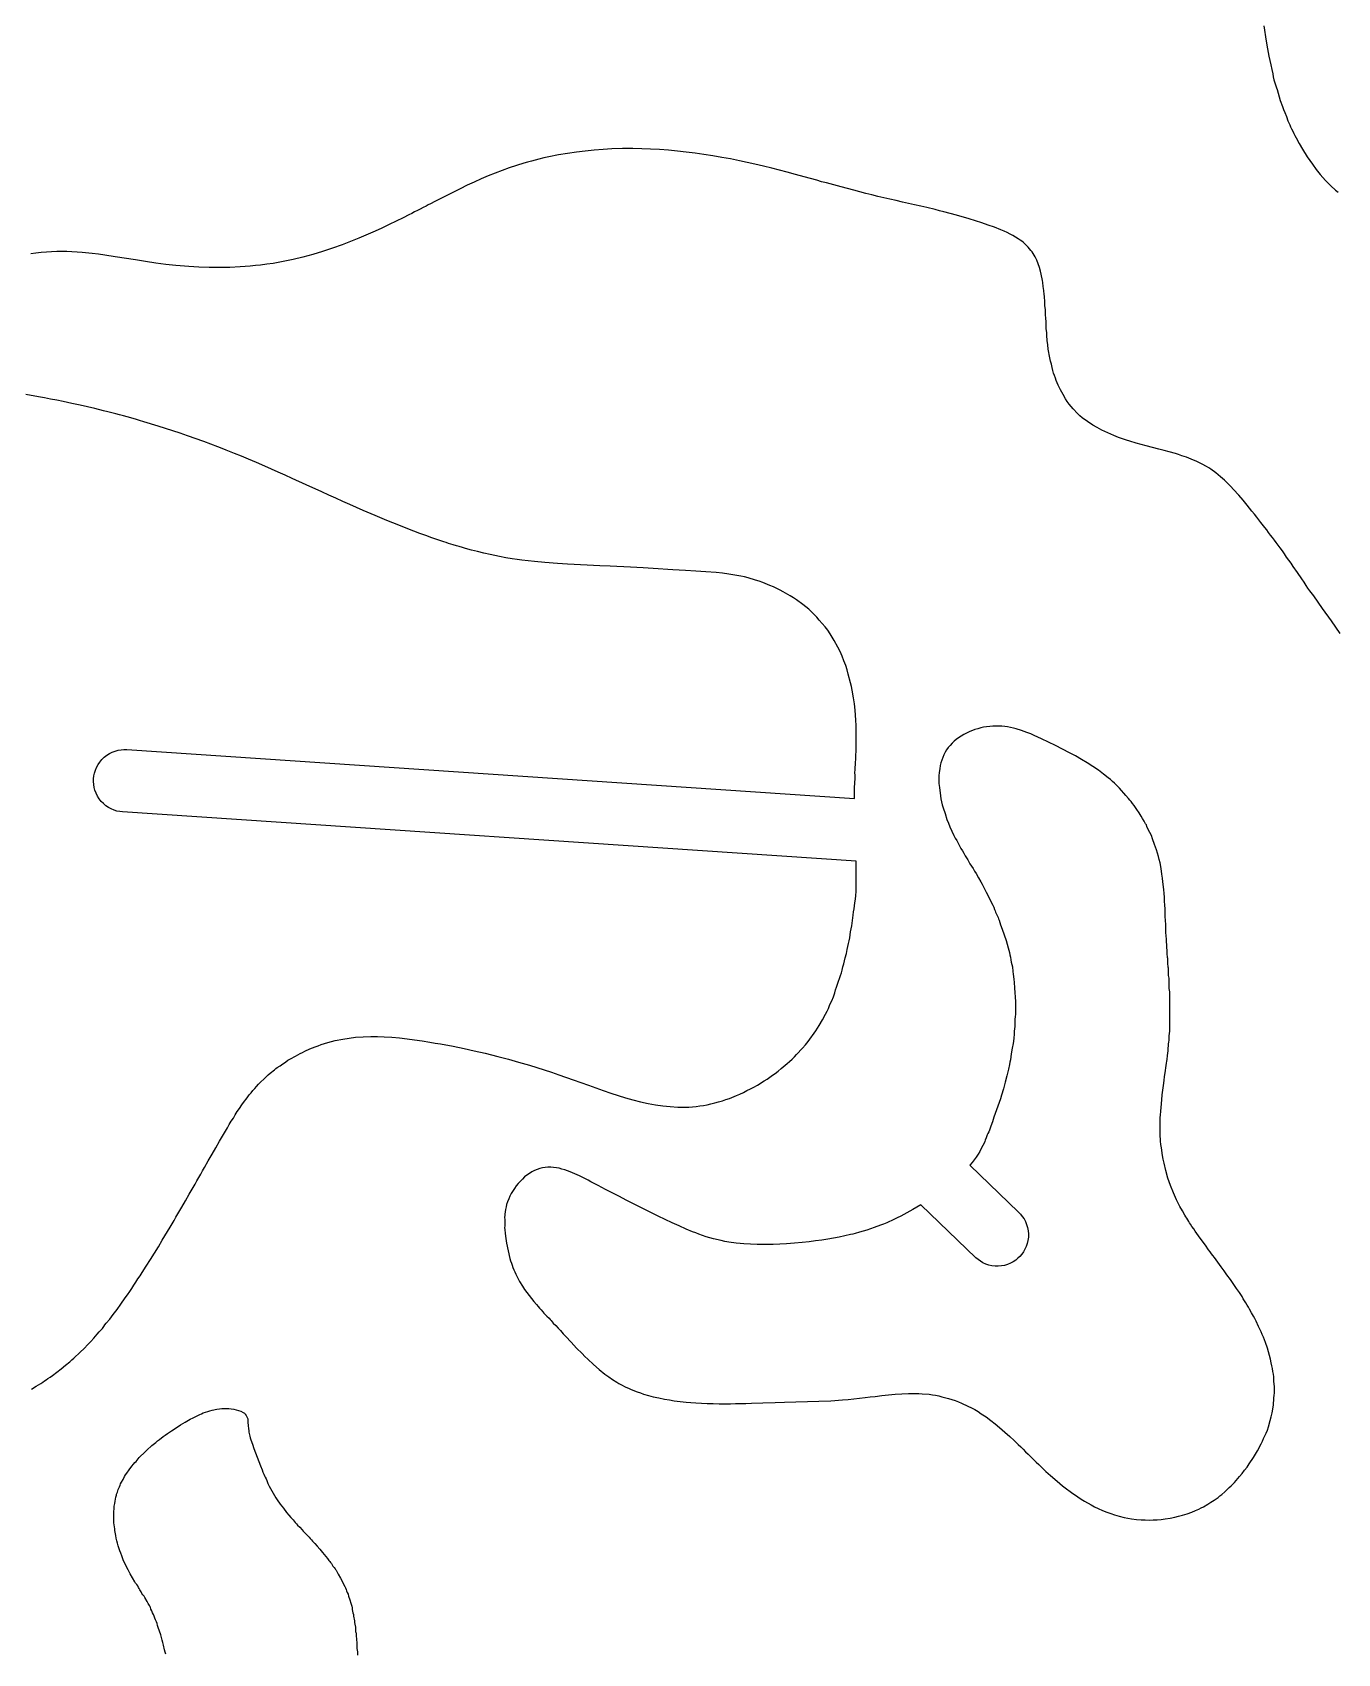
# Model space of a CAD drawing. Extents: x 0 to 1525, y 0 to 1525.
# Drawn here: x 420 to 625.7, y 287 to 542.6 of the extents above; entities that cross this region are included whole.
import ezdxf

# ---------------------------------------------------------------- set-up
doc = ezdxf.new("R2010")
doc.units = 0
doc.header["$MEASUREMENT"] = 0

msp = doc.modelspace()

# ---------------------------------------------------------------- linework, layer by layer
for points in [[(614.04, 543.57), (614.43, 541.17), (614.64, 539.98), (614.87, 538.8), (615.01, 538.11), (615.17, 537.42), (615.32, 536.73), (615.46, 536.05), (615.55, 535.56), (615.66, 535.07), (615.8, 534.58), (615.97, 534.12), (616.08, 533.84), (616.17, 533.55), (616.32, 532.97), (616.48, 532.39), (616.66, 531.82), (616.99, 530.88), (617.16, 530.4), (617.35, 529.94), (617.62, 529.3), (617.87, 528.64), (618.14, 528), (618.28, 527.68), (618.44, 527.37), (618.63, 527.01), (618.79, 526.64), (618.96, 526.28), (619.14, 525.92), (619.63, 525.04), (620.14, 524.16), (620.9, 522.94), (621.31, 522.35), (621.72, 521.76), (622.33, 520.95), (622.96, 520.17), (623.35, 519.7), (623.76, 519.23), (624.18, 518.78), (624.63, 518.36), (625.37, 517.69), (625.75, 517.36)], [(626.11, 447.81), (624.71, 449.79), (623.31, 451.75), (621.92, 453.71), (621.32, 454.54), (621.02, 454.95), (620.74, 455.38), (620.41, 455.89), (620.06, 456.39), (619.36, 457.39), (618.7, 458.38), (618.36, 458.86), (618.01, 459.34), (617.66, 459.84), (617.33, 460.34), (616.99, 460.84), (616.62, 461.31), (616.31, 461.71), (616.02, 462.12), (615.73, 462.53), (615.42, 462.92), (615.11, 463.31), (614.82, 463.71), (614.53, 464.12), (614.23, 464.51), (613.58, 465.31), (612.95, 466.13), (612.58, 466.6), (612.19, 467.07), (611.8, 467.54), (611.42, 468.01), (610.78, 468.81), (610.11, 469.58), (609.3, 470.51), (608.88, 470.97), (608.44, 471.4), (607.84, 471.95), (607.23, 472.49), (606.49, 473.1), (605.73, 473.69), (605.4, 473.91), (605.05, 474.11), (604.34, 474.49), (603.49, 474.91), (602.63, 475.29), (602.26, 475.44), (601.88, 475.57), (601.13, 475.83), (600.64, 476), (600.14, 476.15), (599.13, 476.43), (598.34, 476.65), (597.53, 476.85), (595.53, 477.38), (594.73, 477.59), (593.93, 477.82), (592.93, 478.12), (592.43, 478.28), (591.93, 478.45), (591.18, 478.72), (590.8, 478.86), (590.43, 479.02), (589.95, 479.23), (589.47, 479.42), (588.99, 479.63), (588.53, 479.86), (587.82, 480.25), (587.13, 480.66), (586.27, 481.22), (585.43, 481.82), (585.05, 482.13), (584.7, 482.48), (584.03, 483.19), (583.7, 483.56), (583.38, 483.95), (583.09, 484.35), (582.83, 484.78), (582.42, 485.49), (582.02, 486.2), (581.66, 486.93), (581.5, 487.31), (581.35, 487.69), (581.21, 488.07), (581.06, 488.45), (580.93, 488.84), (580.83, 489.24), (580.72, 489.74), (580.58, 490.24), (580.45, 490.73), (580.34, 491.23), (580.1, 492.61), (580, 493.3), (579.93, 494), (579.88, 494.8), (579.84, 495.19), (579.79, 495.58), (579.76, 495.83), (579.74, 496.08), (579.74, 496.59), (579.74, 497.09), (579.73, 497.34), (579.7, 497.58), (579.65, 497.99), (579.65, 498.39), (579.64, 498.8), (579.6, 499.2), (579.57, 499.45), (579.55, 499.71), (579.54, 500.23), (579.52, 500.74), (579.5, 501), (579.46, 501.26), (579.38, 501.87), (579.31, 502.5), (579.24, 503.12), (579.2, 503.42), (579.13, 503.73), (578.85, 504.92), (578.69, 505.51), (578.51, 506.09), (578.3, 506.65), (578.03, 507.19), (577.72, 507.69), (577.54, 507.94), (577.36, 508.17), (576.91, 508.69), (576.43, 509.18), (576.18, 509.41), (575.92, 509.62), (575.64, 509.82), (575.34, 510.01), (574.49, 510.52), (574.07, 510.76), (573.63, 510.99), (573.14, 511.22), (572.64, 511.44), (571.63, 511.83), (570.64, 512.19), (569.63, 512.54), (568.64, 512.86), (567.63, 513.17), (565.63, 513.74), (564.63, 514), (563.64, 514.27), (562.97, 514.45), (562.29, 514.62), (560.93, 514.93), (559.99, 515.16), (559.03, 515.38), (558.08, 515.59), (557.13, 515.81), (556.13, 516.04), (555.13, 516.26), (554.19, 516.48), (553.24, 516.7), (552.28, 516.94), (551.34, 517.18), (550.38, 517.41), (549.43, 517.66), (548.43, 517.93), (547.43, 518.19), (546.29, 518.51), (545.13, 518.82), (544.38, 519.02), (543.63, 519.24), (542.64, 519.52), (541.63, 519.78), (540.28, 520.15), (538.93, 520.52), (537.74, 520.83), (536.53, 521.13), (535.19, 521.47), (533.83, 521.8), (532.64, 522.07), (531.43, 522.32), (530.04, 522.6), (528.64, 522.86), (527.24, 523.1), (525.83, 523.33), (524.44, 523.52), (523.03, 523.7), (521.64, 523.85), (520.24, 523.99), (518.84, 524.09), (517.43, 524.16), (516.04, 524.22), (514.63, 524.24), (512.98, 524.23), (511.33, 524.18), (509.93, 524.11), (508.54, 524), (507.13, 523.86), (505.74, 523.69), (504.33, 523.48), (502.93, 523.24), (501.38, 522.94), (500.6, 522.77), (499.83, 522.58), (498.63, 522.27), (498.03, 522.11), (497.44, 521.94), (496.28, 521.58), (495.14, 521.2), (494.03, 520.81), (492.93, 520.38), (491.83, 519.92), (490.73, 519.45), (489.63, 518.95), (488.53, 518.45), (487.43, 517.92), (486.34, 517.37), (484.88, 516.65), (483.44, 515.9), (482.73, 515.55), (482.38, 515.37), (482.03, 515.18), (481.58, 514.94), (481.13, 514.71), (480.68, 514.49), (480.23, 514.25), (479.78, 514.01), (479.33, 513.79), (478.43, 513.34), (477.34, 512.79), (476.24, 512.26), (474.94, 511.65), (473.64, 511.05), (472.54, 510.57), (471.43, 510.11), (470.13, 509.59), (468.83, 509.08), (467.29, 508.53), (465.74, 508.02), (464.19, 507.55), (463.42, 507.33), (462.64, 507.13), (461.09, 506.75), (460.32, 506.58), (459.53, 506.43), (458.73, 506.29), (457.93, 506.15), (456.94, 506.01), (455.93, 505.88), (455.14, 505.79), (454.34, 505.71), (452.73, 505.59), (451.14, 505.52), (449.53, 505.48), (447.88, 505.49), (446.23, 505.54), (444.63, 505.63), (442.63, 505.8), (441.03, 505.97), (439.43, 506.18), (437.83, 506.42), (436.24, 506.68), (433.03, 507.2), (431.43, 507.44), (430.44, 507.58), (429.44, 507.71), (427.84, 507.87), (427.04, 507.93), (426.23, 507.97), (425.43, 508), (424.63, 508.01), (423.83, 508), (423.03, 507.97), (422.21, 507.92), (421.38, 507.85), (420.56, 507.77), (419.73, 507.66)], [(419.84, 328.68), (420.59, 329.13), (421.34, 329.58), (421.63, 329.76), (421.89, 329.97), (422.16, 330.17), (422.44, 330.36), (422.8, 330.59), (423.15, 330.85), (423.84, 331.37), (424.54, 331.9), (425.22, 332.46), (425.88, 333), (426.21, 333.28), (426.52, 333.57), (427.52, 334.5), (428.14, 335.1), (428.74, 335.71), (429.19, 336.2), (429.66, 336.69), (429.96, 337.01), (430.23, 337.36), (430.52, 337.7), (430.82, 338.02), (431.04, 338.26), (431.24, 338.53), (431.43, 338.8), (431.63, 339.06), (432.21, 339.72), (432.48, 340.06), (432.74, 340.42), (433.34, 341.25), (433.94, 342.08), (434.63, 343.07), (434.98, 343.57), (435.34, 344.05), (435.69, 344.55), (436, 345.05), (436.31, 345.56), (436.64, 346.06), (436.98, 346.55), (437.31, 347.06), (437.95, 348.07), (438.6, 349.09), (439.24, 350.12), (439.86, 351.13), (440.46, 352.15), (441.73, 354.23), (442.32, 355.27), (442.62, 355.79), (442.92, 356.31), (443.54, 357.34), (444.14, 358.38), (444.72, 359.43), (445.02, 359.95), (445.33, 360.47), (445.63, 360.99), (445.92, 361.51), (446.22, 362.04), (446.52, 362.56), (446.83, 363.08), (447.13, 363.6), (447.71, 364.66), (448.31, 365.7), (448.91, 366.74), (449.51, 367.79), (450.13, 368.83), (450.73, 369.87), (451.03, 370.39), (451.35, 370.9), (451.67, 371.41), (451.98, 371.93), (452.29, 372.45), (452.63, 372.94), (453.03, 373.51), (453.44, 374.07), (453.69, 374.41), (453.93, 374.75), (454.17, 375.09), (454.45, 375.41), (454.75, 375.73), (455.03, 376.07), (455.31, 376.41), (455.62, 376.73), (456.84, 377.91), (457.16, 378.2), (457.49, 378.48), (458.15, 379.03), (458.36, 379.2), (458.57, 379.36), (459.03, 379.66), (459.48, 379.95), (459.71, 380.1), (459.92, 380.27), (460.28, 380.53), (460.65, 380.75), (461.44, 381.16), (462.18, 381.57), (462.55, 381.77), (462.93, 381.95), (463.73, 382.3), (464.54, 382.63), (465.03, 382.82), (465.53, 382.99), (466.54, 383.3), (467.13, 383.47), (467.73, 383.62), (468.93, 383.87), (469.93, 384.03), (470.93, 384.15), (472.13, 384.24), (473.33, 384.27), (474.39, 384.26), (475.43, 384.22), (476.64, 384.15), (477.84, 384.04), (479.04, 383.9), (480.23, 383.74), (481.44, 383.57), (482.63, 383.38), (483.49, 383.24), (484.33, 383.09), (486.33, 382.72), (488.03, 382.38), (489.64, 382.02), (491.33, 381.63), (492.34, 381.39), (493.33, 381.14), (495.03, 380.69), (496.63, 380.23), (498.33, 379.74), (499.48, 379.38), (500.63, 379.01), (501.79, 378.64), (502.94, 378.25), (505.24, 377.44), (507.63, 376.58), (509.93, 375.76), (511.13, 375.35), (512.33, 374.97), (513.48, 374.62), (514.63, 374.29), (515.83, 373.99), (517.03, 373.72), (518.18, 373.5), (519.33, 373.33), (519.93, 373.26), (520.53, 373.21), (521.73, 373.14), (522.31, 373.13), (522.89, 373.13), (523.46, 373.15), (524.03, 373.19), (524.61, 373.24), (525.19, 373.32), (525.77, 373.4), (526.34, 373.51), (526.94, 373.64), (527.54, 373.79), (528.14, 373.95), (528.73, 374.13), (529.29, 374.32), (529.84, 374.52), (530.94, 374.95), (531.5, 375.19), (532.05, 375.46), (532.6, 375.74), (533.14, 376.01), (533.71, 376.3), (534.26, 376.61), (535.34, 377.27), (535.77, 377.56), (536.19, 377.86), (536.61, 378.17), (537.03, 378.46), (537.53, 378.82), (538, 379.2), (538.93, 379.99), (539.33, 380.33), (539.71, 380.68), (540.08, 381.05), (540.44, 381.42), (541.37, 382.42), (541.82, 382.93), (542.24, 383.48), (543.44, 385.14), (543.73, 385.57), (544.01, 386.01), (544.51, 386.91), (545.01, 387.79), (545.24, 388.24), (545.44, 388.7), (545.69, 389.31), (545.97, 389.91), (546.23, 390.52), (546.34, 390.83), (546.44, 391.15), (546.58, 391.61), (546.73, 392.06), (547.03, 392.97), (547.18, 393.42), (547.34, 393.86), (547.49, 394.3), (547.61, 394.75), (547.72, 395.23), (547.86, 395.72), (547.99, 396.2), (548.11, 396.69), (548.27, 397.35), (548.35, 397.67), (548.42, 398), (548.51, 398.46), (548.63, 398.91), (548.73, 399.36), (548.8, 399.81), (548.86, 400.29), (548.94, 400.76), (549.12, 401.7), (549.18, 402.12), (549.24, 402.56), (549.29, 402.99), (549.35, 403.42), (549.42, 403.9), (549.48, 404.38), (549.53, 404.86), (549.6, 405.34), (549.69, 405.93), (549.76, 406.52), (549.8, 407.12), (549.82, 407.72), (549.84, 409.81), (549.83, 410.85), (549.8, 411.89), (434.22, 419.67), (433.77, 419.72), (433.33, 419.81), (432.87, 419.95), (432.43, 420.14), (432, 420.37), (431.59, 420.65), (431.2, 420.98), (430.84, 421.34), (430.53, 421.74), (430.26, 422.17), (430.04, 422.61), (429.86, 423.08), (429.74, 423.54), (429.66, 424.01), (429.63, 424.46), (429.64, 424.91), (429.69, 425.36), (429.78, 425.8), (429.92, 426.26), (430.1, 426.7), (430.34, 427.13), (430.62, 427.54), (430.95, 427.93), (431.31, 428.29), (431.71, 428.6), (432.14, 428.87), (432.58, 429.09), (433.05, 429.27), (433.51, 429.39), (433.98, 429.47), (434.43, 429.5), (434.88, 429.49), (549.56, 421.77), (549.54, 422.37), (549.53, 422.97), (549.55, 423.57), (549.6, 424.17), (549.63, 424.46), (549.64, 424.75), (549.64, 425.35), (549.63, 425.94), (549.64, 426.24), (549.66, 426.53), (549.72, 427.32), (549.76, 428.12), (549.83, 429.71), (549.84, 430.41), (549.84, 431.11), (549.83, 432.51), (549.82, 433.31), (549.78, 434.11), (549.66, 435.7), (549.54, 436.69), (549.4, 437.68), (549.21, 438.86), (549.09, 439.45), (548.94, 440.03), (548.58, 441.39), (548.39, 442.06), (548.18, 442.73), (547.9, 443.47), (547.6, 444.21), (547.28, 444.94), (546.92, 445.66), (546.35, 446.7), (545.73, 447.73), (545.33, 448.3), (544.91, 448.85), (544.01, 449.92), (543.62, 450.37), (543.21, 450.8), (542.78, 451.22), (542.34, 451.63), (541.88, 452.02), (541.4, 452.39), (540.43, 453.1), (539.93, 453.44), (539.4, 453.76), (538.34, 454.37), (537.83, 454.65), (537.3, 454.91), (536.77, 455.16), (536.23, 455.39), (535.09, 455.84), (534.52, 456.04), (533.94, 456.22), (532.79, 456.56), (532.22, 456.71), (531.63, 456.83), (530.68, 457.01), (529.73, 457.17), (528.74, 457.31), (527.73, 457.41), (526.14, 457.53), (524.53, 457.64), (522.93, 457.74), (520.93, 457.86), (517.83, 458.05), (516.23, 458.14), (514.23, 458.24), (511.03, 458.4), (509.43, 458.48), (507.43, 458.57), (504.33, 458.73), (502.73, 458.83), (500.73, 458.98), (499.13, 459.13), (497.13, 459.36), (496.38, 459.47), (495.63, 459.59), (494.63, 459.75), (493.63, 459.93), (492.88, 460.07), (492.13, 460.24), (491.13, 460.47), (490.14, 460.7), (489.19, 460.96), (488.23, 461.21), (487.76, 461.34), (487.28, 461.49), (486.81, 461.63), (486.33, 461.77), (485.96, 461.88), (485.58, 462.01), (485.21, 462.13), (484.83, 462.25), (484.35, 462.39), (483.88, 462.56), (482.93, 462.89), (481.98, 463.23), (481.04, 463.58), (479.14, 464.29), (477.73, 464.85), (476.78, 465.23), (475.83, 465.62), (474.03, 466.38), (472.14, 467.19), (471.08, 467.66), (470.03, 468.13), (468.93, 468.62), (467.83, 469.12), (466.73, 469.62), (465.63, 470.11), (463.13, 471.26), (460.93, 472.25), (459.84, 472.74), (458.74, 473.23), (457.68, 473.7), (456.63, 474.17), (455.33, 474.73), (454.03, 475.28), (452.94, 475.74), (451.83, 476.19), (450.54, 476.71), (449.89, 476.97), (449.24, 477.21), (448.13, 477.63), (447.03, 478.05), (444.43, 478.98), (443.28, 479.37), (442.13, 479.75), (439.84, 480.49), (437.54, 481.19), (436.89, 481.38), (436.24, 481.57), (434.93, 481.94), (434.34, 482.11), (433.74, 482.26), (433.14, 482.41), (432.54, 482.57), (431.87, 482.75), (431.19, 482.92), (429.84, 483.25), (428.69, 483.53), (427.53, 483.78), (426.19, 484.08), (425.51, 484.23), (424.84, 484.37), (423.84, 484.57), (422.83, 484.76), (421.89, 484.94), (420.94, 485.12), (418.94, 485.47)], [(441.02, 286.88), (440.92, 287.24), (440.83, 287.6), (440.66, 288.32), (440.56, 288.72), (440.46, 289.13), (440.36, 289.53), (440.24, 289.93), (440.04, 290.53), (439.83, 291.12), (439.73, 291.41), (439.64, 291.71), (439.54, 292.01), (439.42, 292.3), (439.31, 292.58), (439.2, 292.88), (439.09, 293.16), (438.94, 293.44), (438.86, 293.58), (438.8, 293.72), (438.69, 294), (438.59, 294.29), (438.52, 294.43), (438.45, 294.57), (438.26, 294.88), (438.08, 295.2), (437.74, 295.84), (437.6, 296.06), (437.43, 296.27), (437.27, 296.48), (437.13, 296.71), (437.04, 296.89), (436.94, 297.06), (436.83, 297.23), (436.74, 297.41), (436.6, 297.65), (436.44, 297.86), (436.27, 298.07), (436.13, 298.3), (435.78, 298.93), (435.43, 299.56), (435.08, 300.21), (434.73, 300.86), (434.55, 301.24), (434.38, 301.63), (434.07, 302.42), (433.92, 302.8), (433.79, 303.2), (433.54, 303.98), (433.41, 304.38), (433.3, 304.79), (433.21, 305.2), (433.14, 305.61), (433.05, 306.13), (433, 306.39), (432.97, 306.64), (432.94, 306.96), (432.89, 307.27), (432.85, 307.59), (432.84, 307.9), (432.83, 308.64), (432.84, 309.37), (432.87, 309.79), (432.91, 310.21), (432.97, 310.63), (433.06, 311.04), (433.12, 311.34), (433.17, 311.65), (433.23, 311.96), (433.27, 312.11), (433.33, 312.25), (433.41, 312.45), (433.47, 312.65), (433.54, 312.85), (433.62, 313.05), (433.73, 313.28), (433.81, 313.52), (433.9, 313.76), (434.03, 314), (434.29, 314.45), (434.53, 314.91), (434.69, 315.18), (434.87, 315.44), (435.25, 315.94), (435.68, 316.54), (435.91, 316.83), (436.15, 317.1), (436.33, 317.29), (436.49, 317.49), (436.66, 317.69), (436.84, 317.88), (437.75, 318.77), (438.2, 319.19), (438.64, 319.61), (438.84, 319.79), (439.04, 319.95), (439.25, 320.11), (439.45, 320.28), (439.73, 320.52), (440.02, 320.75), (440.62, 321.19), (440.94, 321.43), (441.27, 321.66), (441.94, 322.12), (442.64, 322.59), (443.35, 323.03), (444.09, 323.48), (444.84, 323.92), (445.33, 324.18), (445.84, 324.41), (446.38, 324.67), (446.66, 324.81), (446.93, 324.92), (447.63, 325.17), (447.98, 325.28), (448.34, 325.36), (449.08, 325.5), (449.46, 325.56), (449.83, 325.6), (450.21, 325.62), (450.59, 325.62), (450.96, 325.6), (451.33, 325.56), (451.72, 325.5), (452.1, 325.43), (452.48, 325.33), (452.83, 325.19), (453.23, 325.01), (453.4, 324.9), (453.48, 324.83), (453.53, 324.75), (453.67, 324.54), (453.81, 324.32), (453.87, 324.21), (453.91, 324.1), (453.94, 323.98), (453.94, 323.85), (453.93, 323.62), (453.94, 323.4), (454, 322.97), (454.06, 322.43), (454.09, 322.16), (454.13, 321.9), (454.25, 321.29), (454.33, 320.99), (454.43, 320.69), (454.67, 320), (454.9, 319.31), (455.16, 318.64), (455.41, 317.96), (455.66, 317.28), (455.94, 316.61), (456.21, 315.94), (456.34, 315.6), (456.46, 315.26), (456.56, 315.01), (456.68, 314.78), (456.82, 314.54), (456.93, 314.3), (457.11, 313.82), (457.2, 313.59), (457.33, 313.36), (457.73, 312.63), (458.13, 311.9), (458.35, 311.55), (458.58, 311.21), (459.06, 310.54), (459.55, 309.89), (460.06, 309.24), (460.39, 308.83), (460.75, 308.43), (461.1, 308.05), (461.43, 307.65), (461.6, 307.45), (461.78, 307.26), (462.15, 306.9), (462.49, 306.5), (462.67, 306.31), (462.85, 306.12), (463.45, 305.51), (463.63, 305.32), (463.79, 305.12), (463.96, 304.92), (464.14, 304.73), (464.52, 304.35), (464.86, 303.95), (465.28, 303.45), (465.71, 302.95), (466.24, 302.32), (466.5, 302), (466.73, 301.66), (466.86, 301.49), (467, 301.33), (467.13, 301.17), (467.24, 300.98), (467.3, 300.86), (467.37, 300.75), (467.53, 300.55), (467.7, 300.35), (467.78, 300.24), (467.85, 300.13), (468.01, 299.81), (468.19, 299.5), (468.54, 298.88), (469.24, 297.59), (469.35, 297.36), (469.44, 297.11), (469.52, 296.87), (469.62, 296.63), (469.74, 296.34), (469.84, 296.05), (470.01, 295.46), (470.17, 294.95), (470.32, 294.45), (470.38, 294.19), (470.41, 293.94), (470.45, 293.68), (470.52, 293.43), (470.58, 293.17), (470.62, 292.91), (470.66, 292.65), (470.71, 292.39), (470.75, 292.14), (470.78, 291.89), (470.81, 291.63), (470.88, 291.39), (470.91, 291.26), (470.92, 291.13), (470.93, 290.86), (470.93, 290.6), (470.94, 290.47), (470.97, 290.34), (471, 290.19), (471.02, 290.03), (471.04, 289.71), (471.05, 289.38), (471.07, 289.23), (471.1, 289.07), (471.14, 288.82), (471.15, 288.57), (471.12, 288.04), (471.14, 287.78), (471.19, 287.53), (471.23, 287.27), (471.24, 287.01), (471.23, 286.75)]]:
    msp.add_lwpolyline(points)
msp.add_lwpolyline([(560.03, 357.75), (559.38, 357.37), (558.73, 357.01), (557.79, 356.48), (556.84, 355.97), (556.29, 355.69), (555.75, 355.43), (554.64, 354.92), (554.15, 354.71), (553.65, 354.52), (552.64, 354.14), (552.07, 353.94), (551.5, 353.76), (550.33, 353.43), (549.64, 353.22), (549.29, 353.12), (548.94, 353.03), (547.14, 352.64), (546.24, 352.47), (545.34, 352.31), (544.39, 352.17), (543.43, 352.04), (542.39, 351.91), (541.33, 351.8), (540.09, 351.7), (538.83, 351.61), (537.79, 351.55), (536.73, 351.5), (535.48, 351.47), (534.23, 351.48), (533.18, 351.52), (532.13, 351.58), (531.53, 351.63), (530.93, 351.7), (529.73, 351.86), (529.13, 351.97), (528.53, 352.09), (527.33, 352.37), (526.75, 352.53), (526.17, 352.71), (525.03, 353.11), (524.53, 353.3), (524.03, 353.49), (523.03, 353.91), (521.93, 354.4), (520.83, 354.92), (518.63, 355.96), (516.53, 356.99), (514.64, 357.93), (513.58, 358.47), (512.53, 359.02), (510.33, 360.16), (509.18, 360.76), (508.03, 361.38), (507.59, 361.62), (507.14, 361.84), (506.24, 362.28), (505.49, 362.63), (504.73, 362.94), (503.89, 363.24), (503.46, 363.37), (503.03, 363.49), (502.59, 363.58), (502.14, 363.64), (501.69, 363.66), (501.23, 363.67), (500.8, 363.63), (500.37, 363.56), (499.95, 363.45), (499.54, 363.32), (499.11, 363.14), (498.71, 362.93), (498.32, 362.69), (497.94, 362.43), (497.57, 362.13), (497.22, 361.8), (496.55, 361.1), (496.25, 360.74), (495.97, 360.33), (495.47, 359.5), (495.25, 359.09), (495.06, 358.66), (494.88, 358.22), (494.74, 357.77), (494.64, 357.4), (494.58, 357.02), (494.47, 356.27), (494.44, 356.04), (494.42, 355.81), (494.43, 355.35), (494.44, 354.89), (494.43, 354.43), (494.42, 354.12), (494.44, 353.82), (494.5, 353.21), (494.59, 352.44), (494.64, 352.06), (494.71, 351.68), (494.96, 350.48), (495.24, 349.28), (495.35, 348.92), (495.48, 348.56), (495.61, 348.2), (495.73, 347.84), (495.86, 347.49), (496.03, 347.15), (496.2, 346.82), (496.35, 346.48), (496.53, 346.06), (496.75, 345.67), (497.23, 344.91), (497.57, 344.41), (497.91, 343.92), (498.63, 342.95), (499.03, 342.48), (499.43, 342.01), (499.68, 341.72), (499.94, 341.44), (500.19, 341.16), (500.43, 340.86), (500.58, 340.67), (500.74, 340.5), (501.08, 340.18), (501.42, 339.85), (501.58, 339.68), (501.73, 339.5), (501.91, 339.28), (502.09, 339.08), (502.48, 338.69), (502.87, 338.31), (503.23, 337.9), (503.64, 337.42), (504.06, 336.97), (504.92, 336.06), (505.77, 335.16), (506.63, 334.28), (507.07, 333.84), (507.51, 333.41), (508.42, 332.56), (509.31, 331.78), (510.23, 331.04), (510.83, 330.6), (511.44, 330.19), (512.08, 329.79), (512.4, 329.59), (512.73, 329.41), (513.53, 329), (513.93, 328.81), (514.34, 328.64), (515.33, 328.25), (515.83, 328.07), (516.33, 327.9), (517.08, 327.69), (517.84, 327.49), (518.73, 327.29), (519.63, 327.1), (520.38, 326.97), (521.13, 326.85), (521.61, 326.79), (522.08, 326.73), (523.04, 326.64), (523.78, 326.57), (524.53, 326.51), (525.43, 326.46), (526.33, 326.42), (527.28, 326.39), (528.23, 326.38), (530.03, 326.38), (530.78, 326.39), (531.53, 326.41), (532.43, 326.43), (533.33, 326.46), (535.13, 326.52), (537.03, 326.57), (538.53, 326.62), (540.33, 326.66), (542.13, 326.71), (543.93, 326.77), (545.84, 326.86), (547.64, 326.98), (548.54, 327.05), (549.43, 327.14), (550.34, 327.24), (551.23, 327.35), (552.03, 327.45), (552.83, 327.54), (553.88, 327.67), (554.93, 327.79), (555.98, 327.89), (557.03, 327.96), (558.08, 328.01), (559.13, 328.01), (559.69, 327.99), (560.24, 327.96), (561.33, 327.86), (561.84, 327.8), (562.34, 327.71), (562.84, 327.61), (563.34, 327.49), (564.39, 327.2), (565.44, 326.87), (565.95, 326.68), (566.44, 326.47), (567.43, 326.01), (567.97, 325.74), (568.5, 325.46), (569.02, 325.15), (569.53, 324.81), (570.28, 324.29), (571.03, 323.76), (571.74, 323.2), (572.43, 322.62), (573.25, 321.92), (574.04, 321.21), (574.7, 320.59), (575.02, 320.27), (575.36, 319.97), (575.75, 319.59), (576.13, 319.2), (576.52, 318.81), (576.92, 318.44), (577.25, 318.13), (577.56, 317.8), (577.88, 317.47), (578.21, 317.16), (578.6, 316.8), (578.97, 316.43), (579.34, 316.06), (579.72, 315.7), (580.42, 315.08), (581.12, 314.47), (581.92, 313.79), (582.33, 313.45), (582.74, 313.13), (583.74, 312.4), (584.74, 311.68), (585.25, 311.35), (585.78, 311.03), (586.84, 310.42), (587.38, 310.13), (587.94, 309.86), (588.63, 309.56), (589.34, 309.26), (589.93, 309.05), (590.54, 308.86), (591.28, 308.64), (592.03, 308.46), (592.63, 308.34), (593.23, 308.24), (593.98, 308.15), (594.73, 308.08), (595.36, 308.05), (595.98, 308.04), (596.61, 308.06), (597.23, 308.09), (597.89, 308.14), (598.53, 308.22), (599.29, 308.34), (600.04, 308.49), (600.64, 308.63), (601.24, 308.8), (601.99, 309.04), (602.74, 309.3), (603.29, 309.54), (603.83, 309.78), (604.19, 309.95), (604.54, 310.13), (605.23, 310.52), (605.73, 310.84), (606.23, 311.18), (606.84, 311.62), (607.15, 311.85), (607.43, 312.09), (607.89, 312.49), (608.12, 312.68), (608.34, 312.89), (608.62, 313.16), (608.9, 313.43), (609.18, 313.7), (609.44, 313.98), (610.25, 314.93), (610.65, 315.4), (611.04, 315.88), (611.41, 316.38), (611.76, 316.88), (612.44, 317.91), (612.76, 318.43), (613.07, 318.97), (613.64, 320.06), (613.84, 320.48), (614.03, 320.9), (614.21, 321.33), (614.41, 321.75), (614.62, 322.23), (614.79, 322.73), (615.08, 323.74), (615.22, 324.33), (615.35, 324.93), (615.57, 326.14), (615.61, 326.52), (615.64, 326.9), (615.66, 327.29), (615.7, 327.67), (615.74, 328.12), (615.75, 328.58), (615.74, 329.04), (615.69, 329.49), (615.66, 329.87), (615.64, 330.25), (615.62, 330.64), (615.56, 331.02), (615.48, 331.47), (615.41, 331.92), (615.34, 332.37), (615.24, 332.81), (615.09, 333.4), (614.95, 333.99), (614.81, 334.58), (614.63, 335.16), (614.34, 336.02), (614.19, 336.45), (614.01, 336.86), (613.81, 337.28), (613.63, 337.71), (613.44, 338.14), (613.24, 338.56), (612.84, 339.38), (612.64, 339.79), (612.42, 340.19), (612.11, 340.73), (611.82, 341.27), (611.63, 341.61), (611.42, 341.94), (611.21, 342.27), (611.01, 342.6), (610.83, 342.93), (610.63, 343.26), (610.21, 343.89), (609.77, 344.54), (609.32, 345.18), (608.8, 345.95), (608.25, 346.7), (607.8, 347.32), (607.35, 347.94), (606.8, 348.67), (606.27, 349.41), (606.05, 349.72), (605.81, 350.02), (605.58, 350.32), (605.36, 350.63), (604.85, 351.35), (604.33, 352.07), (603.77, 352.82), (603.51, 353.2), (603.26, 353.59), (603.01, 353.97), (602.74, 354.33), (602.48, 354.71), (602.36, 354.9), (602.26, 355.1), (602.11, 355.36), (601.94, 355.61), (601.76, 355.86), (601.61, 356.12), (601.24, 356.8), (600.85, 357.47), (600.56, 358), (600.3, 358.54), (599.81, 359.65), (599.34, 360.79), (599.13, 361.36), (598.93, 361.95), (598.61, 363.13), (598.33, 364.32), (598.21, 364.92), (598.1, 365.52), (597.92, 366.73), (597.85, 367.26), (597.8, 367.79), (597.74, 368.85), (597.73, 369.61), (597.74, 370.36), (597.73, 371.12), (597.73, 371.5), (597.76, 371.88), (597.83, 372.48), (597.87, 373.09), (597.97, 374.3), (598.05, 375.06), (598.16, 375.82), (598.21, 376.19), (598.26, 376.57), (598.33, 377.33), (598.4, 377.94), (598.52, 378.55), (598.58, 378.92), (598.62, 379.31), (598.65, 379.69), (598.71, 380.07), (598.77, 380.36), (598.81, 380.66), (598.86, 381.27), (598.96, 382.03), (599, 382.41), (599.03, 382.79), (599.06, 383.09), (599.11, 383.39), (599.14, 383.69), (599.15, 383.85), (599.14, 384), (599.12, 384.19), (599.13, 384.38), (599.18, 384.76), (599.23, 385.13), (599.25, 385.32), (599.25, 385.51), (599.23, 385.97), (599.23, 386.42), (599.24, 387.33), (599.24, 388.4), (599.24, 388.93), (599.23, 389.46), (599.23, 389.99), (599.25, 390.52), (599.25, 391.05), (599.23, 391.32), (599.19, 391.57), (599.15, 391.84), (599.14, 392.1), (599.14, 392.64), (599.15, 393.18), (599.13, 393.44), (599.09, 393.7), (599.06, 393.89), (599.05, 394.08), (599.05, 394.47), (599.04, 394.85), (599.03, 395.04), (598.99, 395.22), (598.96, 395.41), (598.95, 395.6), (598.94, 395.98), (598.94, 396.37), (598.93, 396.56), (598.9, 396.74), (598.87, 396.93), (598.85, 397.12), (598.84, 397.5), (598.84, 397.89), (598.8, 398.27), (598.75, 398.72), (598.73, 399.18), (598.71, 399.65), (598.68, 400.11), (598.64, 400.71), (598.62, 401.33), (598.6, 401.94), (598.56, 402.54), (598.53, 403.16), (598.52, 403.77), (598.5, 404.38), (598.47, 404.99), (598.42, 405.6), (598.39, 406.21), (598.36, 406.81), (598.3, 407.42), (598.17, 408.63), (598.1, 409.24), (598.01, 409.84), (597.86, 410.73), (597.7, 411.63), (597.59, 412.15), (597.46, 412.67), (597.32, 413.18), (597.14, 413.69), (596.83, 414.56), (596.54, 415.43), (596.34, 415.94), (596.1, 416.42), (595.86, 416.9), (595.64, 417.39), (595.55, 417.61), (595.44, 417.81), (595.2, 418.21), (594.95, 418.61), (594.72, 419.01), (594.4, 419.55), (594.04, 420.07), (593.82, 420.38), (593.61, 420.7), (593.39, 421.02), (593.14, 421.32), (592.93, 421.55), (592.74, 421.79), (592.34, 422.27), (591.34, 423.41), (591.07, 423.69), (590.79, 423.94), (590.51, 424.2), (590.23, 424.46), (589.9, 424.77), (589.54, 425.06), (588.82, 425.62), (587.99, 426.25), (587.13, 426.84), (586.23, 427.41), (585.33, 427.95), (584.39, 428.49), (583.43, 428.99), (581.23, 430.12), (580.13, 430.66), (579.03, 431.2), (577.89, 431.73), (577.32, 431.97), (576.73, 432.2), (575.89, 432.5), (575.03, 432.77), (574.59, 432.89), (574.14, 432.99), (573.69, 433.07), (573.23, 433.13), (572.76, 433.18), (572.29, 433.2), (571.81, 433.21), (571.33, 433.19), (570.86, 433.15), (570.38, 433.09), (569.91, 433.01), (569.44, 432.91), (568.98, 432.79), (568.52, 432.64), (567.64, 432.3), (567.19, 432.1), (566.77, 431.87), (566.35, 431.63), (565.94, 431.37), (565.58, 431.11), (565.25, 430.81), (564.93, 430.49), (564.63, 430.16), (564.34, 429.82), (564.06, 429.46), (563.82, 429.08), (563.72, 428.89), (563.64, 428.68), (563.32, 427.83), (563.17, 427.41), (563.07, 426.98), (562.98, 426.44), (562.9, 425.9), (562.85, 425.35), (562.83, 424.8), (562.86, 424.15), (562.93, 423.5), (563.11, 422.22), (563.18, 421.74), (563.27, 421.26), (563.38, 420.78), (563.53, 420.31), (563.83, 419.41), (564.13, 418.5), (564.35, 417.9), (564.6, 417.33), (565.22, 415.96), (565.43, 415.55), (565.66, 415.15), (565.89, 414.75), (566.1, 414.34), (566.31, 413.93), (566.55, 413.55), (566.79, 413.16), (567.02, 412.77), (567.39, 412.14), (567.75, 411.51), (567.98, 411.11), (568.23, 410.73), (568.48, 410.34), (568.72, 409.94), (569.08, 409.3), (569.46, 408.66), (569.69, 408.26), (569.9, 407.85), (570.1, 407.44), (570.32, 407.03), (570.67, 406.36), (571, 405.67), (571.34, 404.99), (571.5, 404.65), (571.64, 404.29), (571.71, 404.07), (571.8, 403.86), (572, 403.45), (572.19, 403.04), (572.27, 402.82), (572.34, 402.6), (572.45, 402.24), (572.58, 401.88), (572.84, 401.17), (573.44, 399.42), (573.63, 398.84), (573.77, 398.25), (573.86, 397.88), (573.96, 397.51), (574.06, 397.14), (574.12, 396.76), (574.18, 396.38), (574.26, 396), (574.35, 395.63), (574.43, 395.25), (574.51, 394.49), (574.55, 394.11), (574.61, 393.74), (574.69, 393.28), (574.73, 392.83), (574.79, 391.91), (574.94, 389.76), (574.95, 389.46), (574.93, 389.15), (574.92, 388.85), (574.94, 388.54), (574.95, 388.35), (574.95, 388.15), (574.92, 387.77), (574.87, 387.39), (574.84, 387), (574.83, 386.23), (574.82, 385.85), (574.78, 385.47), (574.73, 385.09), (574.71, 384.7), (574.65, 383.94), (574.54, 383.18), (574.41, 382.43), (574.26, 381.52), (574.12, 380.61), (574.05, 380.24), (573.97, 379.87), (573.8, 379.13), (573.57, 378.09), (573.3, 377.06), (573.02, 376.03), (572.73, 375.01), (572.54, 374.43), (572.34, 373.85), (571.93, 372.69), (571.53, 371.54), (571.28, 370.83), (571.04, 370.11), (570.83, 369.52), (570.7, 369.23), (570.56, 368.96), (570.47, 368.79), (570.4, 368.62), (570.28, 368.27), (570.17, 367.91), (570.1, 367.74), (570.02, 367.57), (569.54, 366.63), (569.29, 366.16), (569.02, 365.7), (568.72, 365.26), (568.42, 364.82), (568.1, 364.39), (567.75, 363.98), (575.41, 356.57), (575.72, 356.25), (576, 355.9), (576.27, 355.5), (576.49, 355.08), (576.68, 354.62), (576.82, 354.14), (576.92, 353.64), (576.96, 353.14), (576.95, 352.63), (576.89, 352.12), (576.78, 351.64), (576.62, 351.17), (576.42, 350.73), (576.19, 350.32), (575.93, 349.95), (575.63, 349.61), (575.31, 349.3), (574.96, 349.01), (574.56, 348.75), (574.14, 348.52), (573.68, 348.33), (573.21, 348.19), (572.71, 348.1), (572.2, 348.05), (571.7, 348.06), (571.19, 348.13), (570.71, 348.24), (570.24, 348.39), (569.8, 348.59), (569.39, 348.83), (569.02, 349.09), (568.68, 349.38), (560.03, 357.75)], close=True)

doc.saveas('drawing.dxf')
